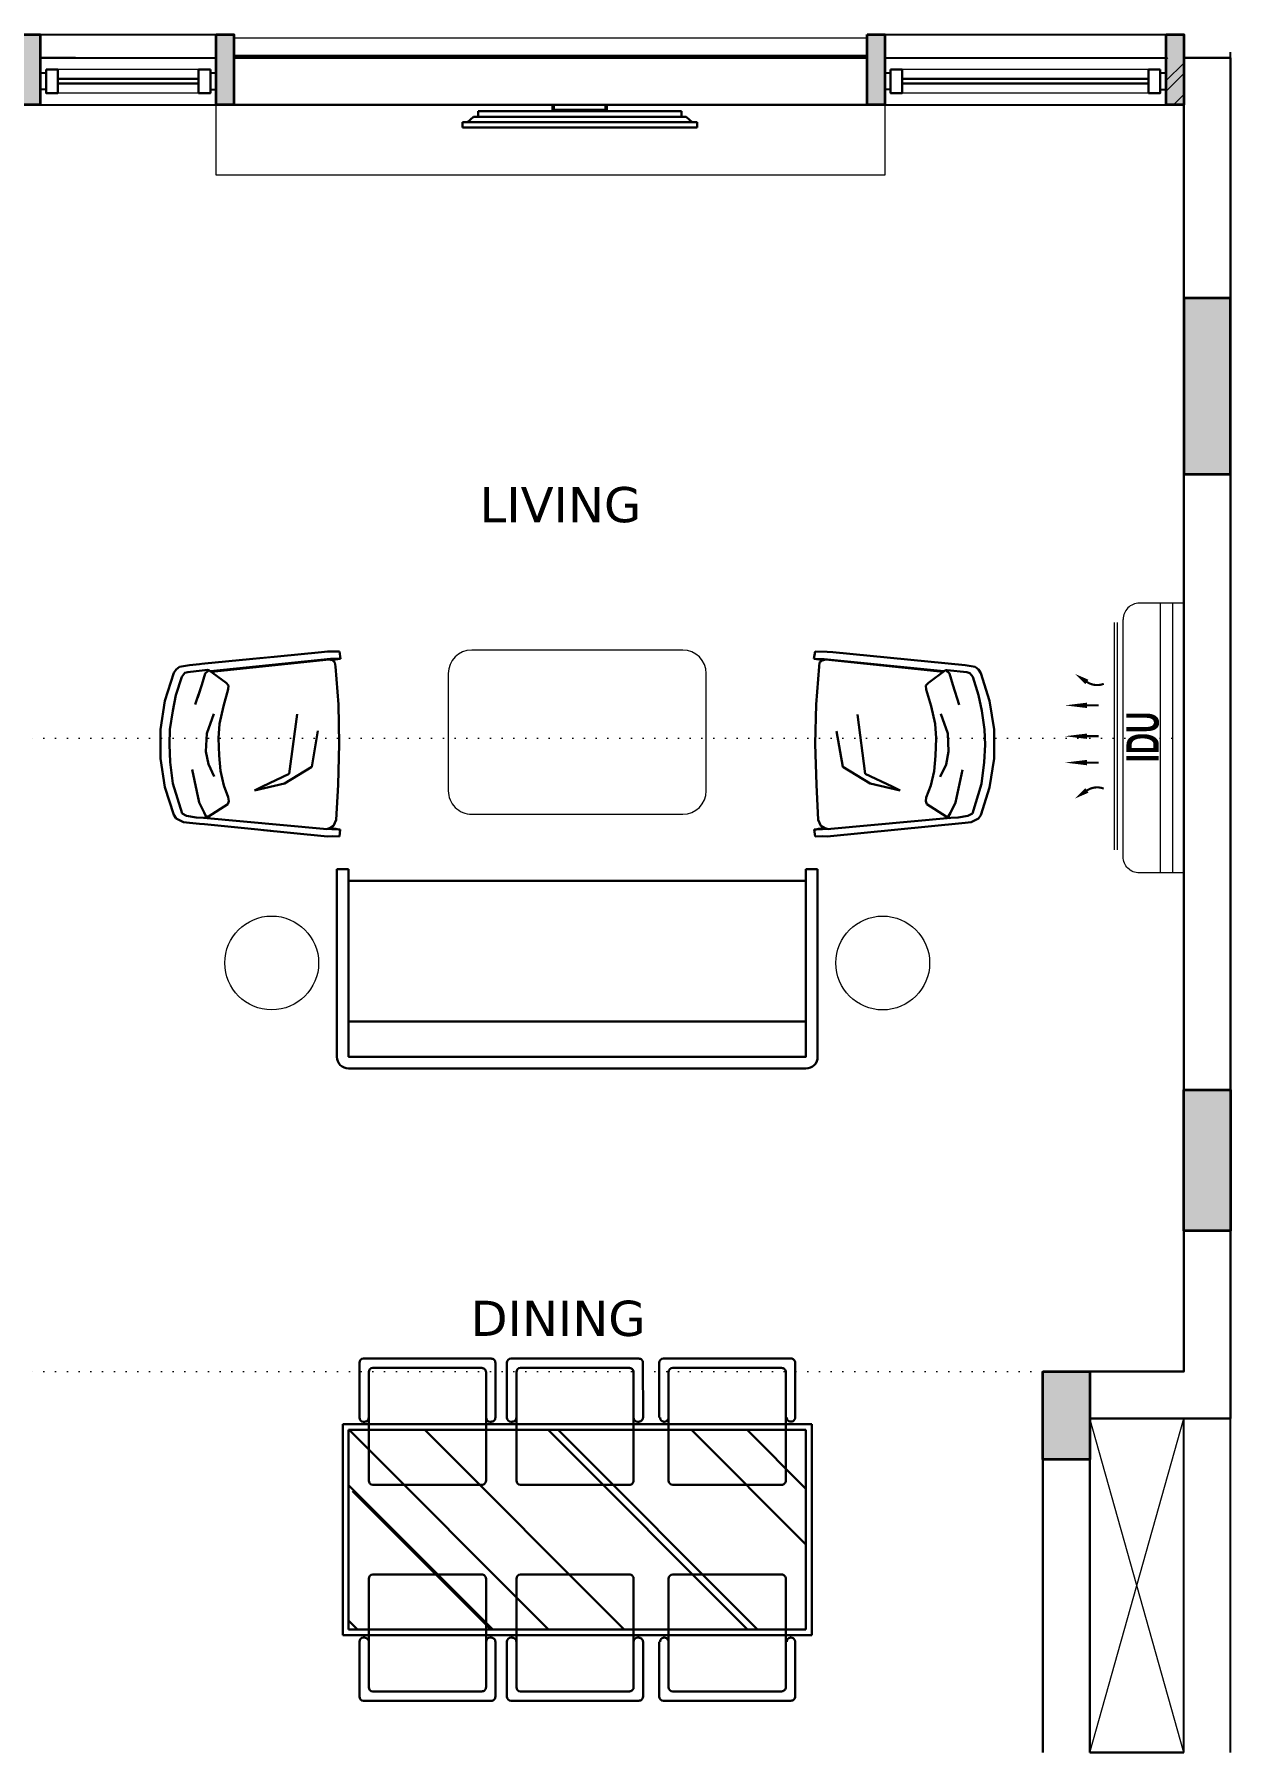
# Model space of a CAD drawing. Header units: millimetres. Extents: x -30632 to 770158, y -190968 to 78143.
# Drawn here: x 20314 to 25414, y -50872 to -43547 of the extents above; entities that cross this region are included whole.
import ezdxf

# ---------------------------------------------------------------- set-up
doc = ezdxf.new("R2010")
doc.units = ezdxf.units.MM
doc.linetypes.add('DOT', pattern=[0.25, 0, -0.25])
doc.layers.get('0').update_dxf_attribs({"color": 8})
doc.layers.get('Defpoints').update_dxf_attribs({"color": 8})
for name, color, linetype, lineweight in [('A-ANINI-ROOM TEXT', 8, 'Continuous', 9), ('A-CUT-BELW', 8, 'Continuous', 15), ('A-ELEV-0.2', 8, 'Continuous', 25), ('A-FURN', 52, 'Continuous', 9), ('A-METL', 8, 'Continuous', 15), ('A-STRU-CONC', 8, 'Continuous', 35), ('A-STRU-CONC-HATH', 8, 'Continuous', 9), ('A-WALL', 8, 'Continuous', 30), ('A-WALL-BRCK', 8, 'Continuous', 30), ('A-WINW', 8, 'Continuous', 15), ('E_MAPLE_REF LINE', 8, 'DOT', 0), ('M-HVAC-EQPM', 12, 'Continuous', 0), ('M-HVAC-EQPT', 12, 'Continuous', 0)]:
    doc.layers.add(name, color=color, linetype=linetype, lineweight=lineweight)
doc.styles.get("Standard").update_dxf_attribs({"font": 'verdana.ttf'})
doc.styles.add('TXT200', font='romans.shx', dxfattribs={"width": 0.65, "height": 200})

# ---------------------------------------------------------------- blocks, each defined once
blk = doc.blocks.new('*E84')
blk.add_wipeout([(-0.39, -0.3002), (-0.3893, -0.2494), (-0.3323, 0.3327), (-0.3248, 0.3747), (-0.3142, 0.3888), (-0.2992, 0.3983), (-0.1825, 0.4355), (-0.0614, 0.4544), (0.0614, 0.4544), (0.1825, 0.4355), (0.2992, 0.3983), (0.3142, 0.3888), (0.3298, 0.3579), (0.3893, -0.2494), (0.3881, -0.2703), (0.39, -0.3002), (0.3601, -0.3033), (0.3598, -0.294), (0.3572, -0.2855), (0.355, -0.2594), (0.3448, -0.2753), (0.3199, -0.2866), (-0.0006, -0.2991), (-0.167, -0.2957), (-0.3352, -0.2821), (-0.3436, -0.2809), (-0.3527, -0.2708), (-0.3541, -0.2647), (-0.3595, -0.3047)])
blk = doc.blocks.new('*E85')
blk.add_wipeout([(-0.39, -0.3002), (-0.3893, -0.2494), (-0.3323, 0.3327), (-0.3248, 0.3747), (-0.3142, 0.3888), (-0.2992, 0.3983), (-0.1825, 0.4355), (-0.0614, 0.4544), (0.0614, 0.4544), (0.1825, 0.4355), (0.2992, 0.3983), (0.3142, 0.3888), (0.3298, 0.3579), (0.3893, -0.2494), (0.3881, -0.2703), (0.39, -0.3002), (0.3601, -0.3033), (0.3598, -0.294), (0.3572, -0.2855), (0.355, -0.2594), (0.3448, -0.2753), (0.3199, -0.2866), (-0.0006, -0.2991), (-0.167, -0.2957), (-0.3352, -0.2821), (-0.3436, -0.2809), (-0.3527, -0.2708), (-0.3541, -0.2647), (-0.3595, -0.3047)])
blk = doc.blocks.new('1ST ARC')
h = blk.add_hatch()
h.set_pattern_fill('AR-RROOF', color=256, scale=600, angle=135.00645, style=0)
h.set_pattern_definition([(135.0065, (-21526.05, -44506.44), (-1357.7023, 508.964), [9000, -1200, 3000, -600]), (135.0065, (-22302.5, -44154.4), (-139.896, -988.551), [1800, -198, 3600, -450]), (135.00645, (-22098.8, -44655), (-2490.6465, 1921.6357), [4800, -840, 2400, -600])])
h.paths.add_polyline_path([(-1810.6, 5500.6), (-1810.6, 6350.6), (-3760.6, 6350.4), (-3760.6, 5500.4)])
at = {"layer": 'A-STRU-CONC-HATH'}
h = blk.add_hatch(color=256, dxfattribs=at)
h.dxf.hatch_style = 1
h.paths.add_polyline_path([(-5150, 12300), (-5075, 12300), (-5075, 12000), (-5150, 12000)])
h = blk.add_hatch(color=256, dxfattribs=at)
h.dxf.hatch_style = 1
h.paths.add_polyline_path([(-4325, 12300), (-4250, 12300), (-4250, 12000), (-4325, 12000)])
h = blk.add_hatch(color=256, dxfattribs=at)
h.dxf.hatch_style = 1
h.paths.add_polyline_path([(-1550, 12300), (-1475, 12300), (-1475, 12000), (-1550, 12000)])
h = blk.add_hatch(color=256, dxfattribs=at)
h.dxf.hatch_style = 1
h.paths.add_polyline_path([(-275, 12300), (-200, 12300), (-200, 12000), (-275, 12000)])
h = blk.add_hatch(color=256, dxfattribs=at)
h.dxf.hatch_style = 1
h.paths.add_polyline_path([(-200, 10425), (0, 10425), (0, 11175), (-200, 11175)])
h = blk.add_hatch(color=256, dxfattribs=at)
h.dxf.hatch_style = 1
h.paths.add_polyline_path([(-200, 7800), (0, 7800), (0, 7200), (-200, 7200)])
h = blk.add_hatch(color=256, dxfattribs=at)
h.dxf.hatch_style = 1
h.paths.add_polyline_path([(-800, 6600), (-600, 6600), (-600, 6225), (-800, 6225)])
for p, q in [((-4400, 12110), (-5000, 12110)), ((-4400, 12090), (-5000, 12090)), ((-350, 12110), (-1400, 12110)), ((-350, 12090), (-1400, 12090)), ((-3254.1, 11925.8), (-3228.6, 11948.9)), ((-3254.1, 11925.8), (-3228.6, 11948.9)), ((-3228.6, 11948.9), (-2321.5, 11948.9)), ((-3208.8, 11948.9), (-3208.8, 11972.1)), ((-3208.8, 11948.9), (-3208.8, 11972.1)), ((-3208.8, 11972.1), (-2341.2, 11972)), ((-2885.1, 11999.8), (-2890.6, 11999.8)), ((-2890.6, 11999.8), (-2890.6, 11972.1)), ((-2890.6, 11972.1), (-2659.4, 11972.1)), ((-2885.1, 11977.6), (-2885.1, 11999.8)), ((-2664.9, 11977.6), (-2885.1, 11977.6)), ((-2664.9, 11999.8), (-2664.9, 11977.6)), ((-2659.4, 11999.8), (-2664.9, 11999.8)), ((-2659.4, 11972.1), (-2659.4, 11999.8)), ((-2341.2, 11972), (-2341.2, 11948.9)), ((-2321.5, 11948.9), (-2295.8, 11925.8)), ((-3275, 11925.8), (-3254.1, 11925.8)), ((-3275, 11925.8), (-3254.1, 11925.8)), ((-3275, 11925.8), (-3275, 11902.7)), ((-2275, 11902.7), (-3275, 11902.7)), ((-3263.4, 11925.8), (-2275, 11925.8)), ((-2275, 11925.8), (-2275, 11902.7)), ((-4482, 9603.4, 0), (-4496.2, 9592.7, 0)), ((-4505.8, 9577.5, 0), (-4543.5, 9459.5, 0)), ((-4496.2, 9592.7, 0), (-4505.8, 9577.5, 0)), ((-4496.8, 9482.8, 0), (-4471.6, 9561.8, 0)), ((-4471.6, 9561.8, 0), (-4459, 9577.8, 0)), ((-4543.5, 9459.5, 0), (-4562.6, 9337, 0)), ((-4510.5, 9416.3, 0), (-4496.8, 9482.8, 0)), ((-4522, 9337.3, 0), (-4510.5, 9416.3, 0)), ((-4562.6, 9337, 0), (-4562.6, 9212.9, 0)), ((-4524.3, 9272.1, 0), (-4522, 9337.3, 0)), ((-4520.8, 9197.6, 0), (-4524.3, 9272.1, 0)), ((-4562.6, 9212.9, 0), (-4543.5, 9090.3, 0)), ((-4509.4, 9106, 0), (-4520.8, 9197.6, 0)), ((-4543.5, 9090.3, 0), (-4505.8, 8972.3, 0)), ((-4470.5, 8978.9, 0), (-4509.4, 9106, 0)), ((-4505.8, 8972.3, 0), (-4496.2, 8957.2, 0)), ((-4496.2, 8957.2, 0), (-4465, 8941.4, 0)), ((-4451, 8968.6, 0), (-4470.5, 8978.9, 0)), ((-3714.7, 6403.7), (-3714.7, 6636.7)), ((-3696.8, 6654.7), (-3152.8, 6654.7)), ((-3674.7, 6596.7), (-3674.7, 6134.7)), ((-3656.7, 6614.7), (-3192.7, 6614.7)), ((-3174.7, 6596.7), (-3174.7, 6134.7)), ((-3134.7, 6636.7), (-3134.7, 6403.7)), ((-3085.4, 6636.8), (-3085.3, 6403.7)), ((-2523.4, 6654.8), (-3067.4, 6654.8)), ((-3045.3, 6596.8), (-3045.3, 6134.7)), ((-2563.3, 6614.8), (-3027.3, 6614.8)), ((-2545.3, 6596.8), (-2545.3, 6134.8)), ((-2505.3, 6403.8), (-2505.4, 6636.8)), ((-2436.6, 6636.8), (-2436.6, 6403.8)), ((-1874.6, 6654.9), (-2418.6, 6654.8)), ((-2396.6, 6596.8), (-2396.6, 6134.8)), ((-1914.6, 6614.9), (-2378.6, 6614.8)), ((-1896.6, 6596.9), (-1896.6, 6134.9)), ((-1856.6, 6403.9), (-1856.6, 6636.9)), ((-1785.7, 6375.6), (-3785.7, 6375.4)), ((-3785.7, 6375.4), (-3785.6, 5475.4)), ((-3696.7, 6385.7), (-3692.7, 6385.7)), ((-3156.7, 6385.7), (-3152.7, 6385.7)), ((-3063.3, 6385.7), (-3067.3, 6385.7)), ((-2523.3, 6385.8), (-2527.3, 6385.8)), ((-2414.6, 6385.8), (-2418.6, 6385.8)), ((-1874.6, 6385.9), (-1878.6, 6385.9)), ((-1785.6, 5475.6), (-1785.7, 6375.6)), ((-1810.6, 6350.6), (-3760.6, 6350.4)), ((-3760.6, 6350.4), (-3760.6, 5500.4)), ((-1810.6, 5500.6), (-1810.6, 6350.6)), ((-3656.7, 6116.7), (-3192.7, 6116.7)), ((-2563.3, 6116.8), (-3027.3, 6116.7)), ((-1914.6, 6116.9), (-2378.6, 6116.8)), ((-3674.6, 5254.1), (-3674.6, 5716.1)), ((-3656.6, 5734.1), (-3192.6, 5734.2)), ((-3174.6, 5254.1), (-3174.6, 5716.2)), ((-3045.2, 5254.2), (-3045.2, 5716.2)), ((-2563.2, 5734.2), (-3027.2, 5734.2)), ((-2545.2, 5254.2), (-2545.2, 5716.2)), ((-2396.5, 5254.2), (-2396.5, 5716.3)), ((-1914.5, 5734.3), (-2378.5, 5734.3)), ((-1896.5, 5254.3), (-1896.5, 5716.3)), ((-3760.6, 5500.4), (-1810.6, 5500.6)), ((-3785.6, 5475.4), (-1785.6, 5475.6)), ((-3714.6, 5447.1), (-3714.6, 5214.1)), ((-3696.6, 5465.1), (-3692.6, 5465.1)), ((-3156.6, 5465.2), (-3152.6, 5465.2)), ((-3134.6, 5214.2), (-3134.6, 5447.2)), ((-3085.2, 5214.2), (-3085.2, 5447.2)), ((-3063.2, 5465.2), (-3067.2, 5465.2)), ((-2523.2, 5465.2), (-2527.2, 5465.2)), ((-2505.2, 5447.2), (-2505.2, 5214.2)), ((-2436.5, 5214.2), (-2436.5, 5447.2)), ((-2414.5, 5465.2), (-2418.5, 5465.2)), ((-1874.5, 5465.3), (-1878.5, 5465.3)), ((-1856.5, 5447.3), (-1856.5, 5214.3)), ((-3656.6, 5236.1), (-3192.6, 5236.1)), ((-2563.2, 5236.2), (-3027.2, 5236.2)), ((-1914.5, 5236.3), (-2378.5, 5236.2)), ((-3696.6, 5196.1), (-3152.6, 5196.1)), ((-2523.2, 5196.2), (-3067.2, 5196.2)), ((-1874.5, 5196.3), (-2418.5, 5196.2))]:
    blk.add_line(p, q)
for points in [[(-5050, 12150), (-5000, 12150), (-5000, 12050), (-5050, 12050), (-5050, 12150)], [(-4350, 12150), (-4400, 12150), (-4400, 12050), (-4350, 12050), (-4350, 12150)], [(-1450, 12150), (-1400, 12150), (-1400, 12050), (-1450, 12050), (-1450, 12150)], [(-300, 12150), (-350, 12150), (-350, 12050), (-300, 12050), (-300, 12150)]]:
    blk.add_lwpolyline(points)
for centre, start, end in [((-3696.7, 6636.7), 90.00645, 180.00645), ((-3656.7, 6596.7), 90.00645, 180.00645), ((-3192.7, 6596.7), 0.00645, 90.00645), ((-3152.7, 6636.7), 0.00645, 90.00645), ((-3067.4, 6636.8), 90.00645, 180.00645), ((-3027.3, 6596.8), 90.00645, 180.00645), ((-2563.3, 6596.8), 0.00645, 90.00645), ((-2523.4, 6636.8), 0.00645, 90.00645), ((-2418.6, 6636.8), 90.00645, 180.00645), ((-2378.6, 6596.8), 90.00645, 180.00645), ((-1914.6, 6596.9), 0.00645, 90.00645), ((-1874.6, 6636.9), 0.00645, 90.00645), ((-3696.7, 6403.7), 180.00645, 270.00645), ((-3692.7, 6403.7), 270.00645, 0.00645), ((-3156.7, 6403.7), 180.00645, 270.00645), ((-3152.7, 6403.7), 270.00645, 0.00645), ((-3067.3, 6403.7), 180.00645, 270.00645), ((-3063.3, 6403.7), 270.00645, 0.00645), ((-2527.3, 6403.8), 180.00645, 270.00645), ((-2523.3, 6403.8), 270.00645, 0.00645), ((-2414.6, 6403.8), 179.90248, 0.00645), ((-1874.6, 6403.9), 179.90248, 0.00645), ((-3656.7, 6134.7), 180.00645, 270.00645), ((-3192.7, 6134.7), 270.00645, 0.00645), ((-3027.3, 6134.7), 180.00645, 270.00645), ((-2563.3, 6134.8), 270.00645, 0.00645), ((-2378.6, 6134.8), 180.00645, 270.00645), ((-1914.6, 6134.9), 270.00645, 0.00645), ((-3656.6, 5716.1), 90.00645, 180.00645), ((-3192.6, 5716.2), 0.00645, 90.00645), ((-3027.2, 5716.2), 90.00645, 180.00645), ((-2563.2, 5716.2), 0.00645, 90.00645), ((-2378.5, 5716.3), 90.00645, 180.00645), ((-1914.5, 5716.3), 0.00645, 90.00645), ((-3696.6, 5447.1), 90.00645, 180.00645), ((-3692.6, 5447.1), 0.00645, 90.00645), ((-3156.6, 5447.2), 90.00645, 180.00645), ((-3152.6, 5447.2), 0.00645, 90.00645), ((-3067.2, 5447.2), 90.00645, 180.00645), ((-3063.2, 5447.2), 0.00645, 90.00645), ((-2527.2, 5447.2), 90.00645, 180.00645), ((-2523.2, 5447.2), 0.00645, 90.00645), ((-2414.5, 5447.2), 0.00645, 180.11043), ((-1874.5, 5447.3), 0.00645, 180.11043), ((-3696.6, 5214.1), 180.00645, 270.00645), ((-3656.6, 5254.1), 180.00645, 270.00645), ((-3192.6, 5254.1), 270.00645, 0.00645), ((-3152.6, 5214.1), 270.00645, 0.00645), ((-3067.2, 5214.2), 180.00645, 270.00645), ((-3027.2, 5254.2), 180.00645, 270.00645), ((-2563.2, 5254.2), 270.00645, 0.00645), ((-2523.2, 5214.2), 270.00645, 0.00645), ((-2418.5, 5214.2), 180.00645, 270.00645), ((-2378.5, 5254.2), 180.00645, 270.00645), ((-1914.5, 5254.3), 270.00645, 0.00645), ((-1874.5, 5214.3), 270.00645, 0.00645)]:
    blk.add_arc(centre, 18, start, end)
at = {"layer": 'A-CUT-BELW'}
for p, q in [((-600, 4975), (-200, 6400)), ((-200, 4975), (-600, 6400))]:
    blk.add_line(p, q, dxfattribs=at)
at = {"layer": 'A-ELEV-0.2'}
for p, q in [((-5075, 12300), (-4325, 12300)), ((-1550, 12300), (-275, 12300)), ((-5075, 12200), (-4325, 12200)), ((-4250, 12210), (-1550, 12210)), ((-1475, 12200), (-275, 12200)), ((0, 12200), (0, 12223.6)), ((-5075, 12000), (-4325, 12000)), ((-1475, 12000), (-275, 12000)), ((-200, 4975), (-200, 6400)), ((0, 4975), (0, 6400))]:
    blk.add_line(p, q, dxfattribs=at)
at = {"layer": 'A-FURN'}
for p, q in [((-4325, 11700), (-4325, 12000)), ((-1475, 12000), (-1475, 11700)), ((-1475, 11700), (-4325, 11700)), ((-2335.6, 9675.3), (-3235.6, 9675.4)), ((-3335.6, 9575.4), (-3335.7, 9075.4)), ((-2235.7, 9075.2), (-2235.6, 9575.2)), ((-3235.7, 8975.4), (-2335.7, 8975.3))]:
    blk.add_line(p, q, dxfattribs=at)
for centre in [(-4088.3, 8341.5), (-1483.3, 8341.2)]:
    blk.add_circle(centre, 200, dxfattribs=at)
for centre, start, end in [((-3235.6, 9575.4), 89.99355, 179.99355), ((-2335.6, 9575.3), 359.99355, 89.99355), ((-3235.7, 9075.4), 179.99355, 269.99355), ((-2335.7, 9075.3), 269.99355, 359.99355)]:
    blk.add_arc(centre, 100, start, end, dxfattribs=at)
at = {"layer": 'A-METL'}
blk.add_line((-4250, 12285), (-1550, 12285), dxfattribs=at)
at = {"layer": 'A-STRU-CONC'}
for points in [[(-5150, 12300), (-5075, 12300), (-5075, 12000), (-5150, 12000)], [(-4325, 12300), (-4250, 12300), (-4250, 12000), (-4325, 12000)], [(-1550, 12300), (-1475, 12300), (-1475, 12000), (-1550, 12000)], [(-275, 12300), (-200, 12300), (-200, 12000), (-275, 12000)], [(-200, 7800), (0, 7800), (0, 7200), (-200, 7200)], [(-800, 6600), (-600, 6600), (-600, 6225), (-800, 6225)]]:
    blk.add_lwpolyline(points, close=True, dxfattribs=at)
blk.add_lwpolyline([(-200, 11175), (-200, 10425), (0, 10425), (0, 11175), (-200, 11175)], dxfattribs=at)
at = {"layer": 'A-STRU-CONC-HATH', "linetype": 'Continuous'}
for p, q in [((-3895.2, 12200), (-3895.2, 12210)), ((-3488.8, 12200), (-3488.8, 12210)), ((-3082.4, 12200), (-3082.4, 12210)), ((-2676, 12200), (-2676, 12210)), ((-2269.6, 12200), (-2269.6, 12210)), ((-1863.2, 12200), (-1863.2, 12210)), ((-275, 12192.6), (-267.6, 12200)), ((-275, 12102.8), (-200, 12177.8)), ((-275, 12057.9), (-200, 12132.9)), ((-243.1, 12000), (-200, 12043.1))]:
    blk.add_line(p, q, dxfattribs=at)
at = {"layer": 'A-WALL-BRCK'}
for p, q in [((-5075, 12200), (-5075, 12000)), ((-5075, 12200), (-4925, 12200)), ((-4325, 12000), (-4325, 12200)), ((-4250, 12200), (-1550, 12200)), ((-4250, 12200), (-4250, 12000)), ((-1550, 12200), (-1550, 12000)), ((-200, 11175), (-200, 12200)), ((-200, 12200), (0, 12200)), ((0, 11175), (0, 12200)), ((-5075, 12000), (-5150, 12000)), ((-1550, 12000), (-4325, 12000)), ((-200, 6600), (-200, 10425)), ((0, 6400), (0, 10425)), ((-800, 6600), (-200, 6600)), ((-800, 4975), (-800, 6600)), ((-600, 6400), (0, 6400)), ((-600, 4975), (-600, 6400)), ((-600, 4975), (-200, 4975))]:
    blk.add_line(p, q, dxfattribs=at)
at = {"layer": 'A-WINW'}
for p, q in [((-4400, 12150), (-5000, 12150)), ((-350, 12150), (-1400, 12150)), ((-4400, 12050), (-5000, 12050)), ((-350, 12050), (-1400, 12050))]:
    blk.add_line(p, q, dxfattribs=at)
at = {"layer": 'Defpoints'}
for p, q in [((-5075, 12065), (-5075, 12135)), ((-5050, 12135), (-5075, 12135)), ((-4325, 12135), (-4350, 12135)), ((-4325, 12065), (-4325, 12135)), ((-1475, 12065), (-1475, 12135)), ((-1450, 12135), (-1475, 12135)), ((-275, 12135), (-300, 12135)), ((-275, 12065), (-275, 12135)), ((-5050, 12065), (-5075, 12065)), ((-4350, 12065), (-4325, 12065)), ((-1450, 12065), (-1475, 12065)), ((-300, 12065), (-275, 12065))]:
    blk.add_line(p, q, dxfattribs=at)
at = {"layer": 'A-FURN', "extrusion": (0, 0, -1), "xscale": -1011.315304741944, "yscale": 1011.31530474194, "zscale": 1011.31530474194, "rotation": 89.99354738954325}
blk.add_blockref('*E85', (4103, 9274.9, 0), dxfattribs=at)
at = {"layer": 'A-FURN', "xscale": 1011.315304741944, "yscale": 1011.31530474194, "zscale": 1011.31530474194, "rotation": 269.9935473895437}
blk.add_blockref('*E84', (-1468.3, 9274.6, 0), dxfattribs=at)
at = {"layer": 'A-ANINI-ROOM TEXT'}
for s, p in [('LIVING', (-3202.5, 10220.4)), ('DINING', (-3241.1, 6751.5))]:
    blk.add_text(s, height=150, dxfattribs=at).set_placement(p)
blk.add_wipeout([(-3810.7, 8741.5), (-3760.7, 8741.5), (-3760.7, 8691.5), (-1810.7, 8691.2), (-1810.7, 8741.2), (-1760.7, 8741.2), (-1760.8, 7941.2), (-1761.8, 7931.1), (-1764, 7923.6), (-1769, 7913.9), (-1772.3, 7909.3), (-1779.8, 7902), (-1791.9, 7895), (-1797.4, 7893.1), (-1804.7, 7891.6), (-1810.8, 7891.2), (-3760.8, 7891.5), (-3771.9, 7892.7), (-3782.8, 7896.6), (-3790.7, 7901.3), (-3796.2, 7906.1), (-3801.9, 7913), (-3807.2, 7922.8), (-3809.7, 7931.1), (-3810.8, 7941.5)])
for p, q in [((-3799.3, 9669.3, 0), (-3850.7, 9668.6, 0)), ((-3794.8, 9638.4, 0), (-3799.3, 9669.3, 0)), ((-1776.4, 9638.2, 0), (-1771.9, 9669, 0)), ((-1771.9, 9669, 0), (-1720.5, 9668.3, 0)), ((-4439.4, 9611, 0), (-4482, 9603.4, 0)), ((-3875.5, 9666, 0), (-4439.4, 9611, 0)), ((-4349, 9585.8, 0), (-3838.3, 9637.3, 0)), ((-4345.6, 9582.4, 0), (-3844, 9635, 0)), ((-3850.7, 9668.6, 0), (-3875.5, 9666, 0)), ((-3844, 9635, 0), (-3829.2, 9631.5, 0)), ((-3838.3, 9637.3, 0), (-3794.8, 9638.4, 0)), ((-3837.2, 9632.7, 0), (-3794.8, 9638.4, 0)), ((-3829.2, 9631.5, 0), (-3818.9, 9622.4, 0)), ((-3818.9, 9622.4, 0), (-3816.6, 9605.2, 0)), ((-3816.6, 9605.2, 0), (-3804, 9443.8, 0)), ((-1732.9, 9637, 0), (-1776.4, 9638.2, 0)), ((-1734.1, 9632.5, 0), (-1776.4, 9638.2, 0)), ((-1754.7, 9605, 0), (-1767.3, 9443.5, 0)), ((-1752.4, 9622.2, 0), (-1754.7, 9605, 0)), ((-1742.1, 9631.3, 0), (-1752.4, 9622.2, 0)), ((-1727.2, 9634.7, 0), (-1742.1, 9631.3, 0)), ((-1222.2, 9585.5, 0), (-1732.9, 9637, 0)), ((-1225.7, 9582, 0), (-1727.2, 9634.7, 0)), ((-1720.5, 9668.3, 0), (-1695.8, 9665.7, 0)), ((-1695.8, 9665.7, 0), (-1131.8, 9610.6, 0)), ((-1131.8, 9610.6, 0), (-1089.3, 9603.1, 0)), ((-1089.3, 9603.1, 0), (-1075.1, 9592.3, 0)), ((-4459, 9577.8, 0), (-4446.4, 9581.2, 0)), ((-4446.4, 9581.2, 0), (-4362.8, 9590.4, 0)), ((-4386.8, 9527.4, 0), (-4414.3, 9442.7, 0)), ((-4371.9, 9575.5, 0), (-4386.8, 9527.4, 0)), ((-4358.2, 9588.1, 0), (-4371.9, 9575.5, 0)), ((-4362.8, 9590.4, 0), (-4355.9, 9589.2, 0)), ((-4355.9, 9589.2, 0), (-4282.6, 9535.4, 0)), ((-4282.6, 9535.4, 0), (-4272.3, 9524, 0)), ((-4272.3, 9524, 0), (-4273.5, 9507.9, 0)), ((-1288.6, 9535.1, 0), (-1298.9, 9523.6, 0)), ((-1298.9, 9523.6, 0), (-1297.8, 9507.6, 0)), ((-1215.3, 9588.9, 0), (-1288.6, 9535.1, 0)), ((-1208.5, 9590, 0), (-1215.3, 9588.9, 0)), ((-1213.1, 9587.7, 0), (-1199.3, 9575.1, 0)), ((-1124.9, 9580.9, 0), (-1208.5, 9590, 0)), ((-1199.3, 9575.1, 0), (-1184.4, 9527, 0)), ((-1184.4, 9527, 0), (-1157, 9442.3, 0)), ((-1112.3, 9577.4, 0), (-1124.9, 9580.9, 0)), ((-1099.7, 9561.4, 0), (-1112.3, 9577.4, 0)), ((-1074.5, 9482.4, 0), (-1099.7, 9561.4, 0)), ((-1075.1, 9592.3, 0), (-1065.5, 9577.1, 0)), ((-1065.5, 9577.1, 0), (-1027.8, 9459.1, 0)), ((-4273.5, 9507.9, 0), (-4294.1, 9435.8, 0)), ((-1297.8, 9507.6, 0), (-1277.2, 9435.5, 0)), ((-1060.8, 9416, 0), (-1074.5, 9482.4, 0)), ((-1027.8, 9459.1, 0), (-1008.7, 9336.6, 0)), ((-4335.3, 9403.7, 0), (-4365.1, 9320.1, 0)), ((-4294.1, 9435.8, 0), (-4311.3, 9361.4, 0)), ((-3980.3, 9401.4, 0), (-4013.6, 9148.3, 0)), ((-3804, 9443.8, 0), (-3800.6, 9275.4, 0)), ((-1767.3, 9443.5, 0), (-1770.8, 9275.2, 0)), ((-1591, 9401.1, 0), (-1557.8, 9148.1, 0)), ((-1277.2, 9435.5, 0), (-1260, 9361, 0)), ((-1236, 9403.4, 0), (-1206.2, 9319.8, 0)), ((-1049.3, 9336.9, 0), (-1060.8, 9416, 0)), ((-4365.1, 9320.1, 0), (-4368.5, 9243.4, 0)), ((-4311.3, 9361.4, 0), (-4315.9, 9299.5, 0)), ((-3917.4, 9178.1, 0), (-3891, 9330.4, 0)), ((-1654, 9177.8, 0), (-1680.3, 9330.1, 0)), ((-1260, 9361, 0), (-1255.5, 9299.2, 0)), ((-1206.2, 9319.8, 0), (-1202.8, 9243.1, 0)), ((-1047.1, 9271.7, 0), (-1049.3, 9336.9, 0)), ((-1008.7, 9336.6, 0), (-1008.8, 9212.5, 0)), ((-4368.5, 9243.4, 0), (-4358.2, 9188.5, 0)), ((-4315.9, 9299.5, 0), (-4312.4, 9225.1, 0)), ((-3800.6, 9275.4, 0), (-3805.2, 9101.4, 0)), ((-1770.8, 9275.2, 0), (-1766.2, 9101.1, 0)), ((-1255.5, 9299.2, 0), (-1258.9, 9224.8, 0)), ((-1202.8, 9243.1, 0), (-1213.1, 9188.1, 0)), ((-1050.5, 9197.2, 0), (-1047.1, 9271.7, 0)), ((-4398.3, 9025.9, 0), (-4428.1, 9165.6, 0)), ((-4358.2, 9188.5, 0), (-4333.1, 9135.8, 0)), ((-4312.4, 9225.1, 0), (-4306.7, 9159.8, 0)), ((-4306.7, 9159.8, 0), (-4293, 9098, 0)), ((-4034.2, 9107.1, 0), (-3917.4, 9178.1, 0)), ((-1537.2, 9106.8, 0), (-1654, 9177.8, 0)), ((-1264.6, 9159.5, 0), (-1278.4, 9097.6, 0)), ((-1258.9, 9224.8, 0), (-1264.6, 9159.5, 0)), ((-1213.1, 9188.1, 0), (-1238.3, 9135.4, 0)), ((-1173, 9025.5, 0), (-1143.3, 9165.2, 0)), ((-1062, 9105.6, 0), (-1050.5, 9197.2, 0)), ((-1008.8, 9212.5, 0), (-1027.9, 9089.9, 0)), ((-4293, 9098, 0), (-4273.5, 9047.6, 0)), ((-4162.4, 9076.2, 0), (-4034.2, 9107.1, 0)), ((-4128.1, 9093.4, 0), (-4162.4, 9076.2, 0)), ((-4013.6, 9148.3, 0), (-4128.1, 9093.4, 0)), ((-3805.2, 9101.4, 0), (-3813.2, 8951.4, 0)), ((-1766.2, 9101.1, 0), (-1758.2, 8951.1, 0)), ((-1557.8, 9148.1, 0), (-1443.3, 9093.1, 0)), ((-1408.9, 9075.9, 0), (-1537.2, 9106.8, 0)), ((-1443.3, 9093.1, 0), (-1408.9, 9075.9, 0)), ((-1278.4, 9097.6, 0), (-1297.9, 9047.3, 0)), ((-1100.9, 8978.5, 0), (-1062, 9105.6, 0)), ((-1027.9, 9089.9, 0), (-1065.6, 8971.9, 0)), ((-4376.6, 8982.3, 0), (-4398.3, 9025.9, 0)), ((-4275.8, 9019, 0), (-4358.3, 8966.3, 0)), ((-4271.2, 9031.6, 0), (-4275.8, 9019, 0)), ((-4273.5, 9047.6, 0), (-4271.2, 9031.6, 0)), ((-1297.9, 9047.3, 0), (-1300.1, 9031.2, 0)), ((-1300.1, 9031.2, 0), (-1295.6, 9018.6, 0)), ((-1295.6, 9018.6, 0), (-1213.1, 8966, 0)), ((-1194.8, 8982, 0), (-1173, 9025.5, 0)), ((-4465, 8941.4, 0), (-4439.5, 8938.8, 0)), ((-4409.8, 8961.7, 0), (-4451, 8968.6, 0)), ((-4439.5, 8938.8, 0), (-3850.8, 8881.1, 0)), ((-4378.9, 8960.6, 0), (-4409.8, 8961.7, 0)), ((-3867, 8913.6, 0), (-4378.9, 8960.6, 0)), ((-4368.6, 8967.5, 0), (-4376.6, 8982.3, 0)), ((-4358.3, 8966.3, 0), (-4375.4, 8959.4, 0)), ((-4358.3, 8966.3, 0), (-4368.6, 8967.5, 0)), ((-3813.2, 8951.4, 0), (-3824.7, 8926.2, 0)), ((-1758.2, 8951.1, 0), (-1746.7, 8925.9, 0)), ((-1131.9, 8938.5, 0), (-1720.6, 8880.9, 0)), ((-1704.4, 8913.3, 0), (-1192.5, 8960.2, 0)), ((-1213.1, 8966, 0), (-1202.8, 8967.1, 0)), ((-1213.1, 8966, 0), (-1196, 8959.1, 0)), ((-1202.8, 8967.1, 0), (-1194.8, 8982, 0)), ((-1192.5, 8960.2, 0), (-1161.6, 8961.4, 0)), ((-1161.6, 8961.4, 0), (-1120.4, 8968.2, 0)), ((-1106.4, 8941.1, 0), (-1131.9, 8938.5, 0)), ((-1120.4, 8968.2, 0), (-1100.9, 8978.5, 0)), ((-1075.2, 8956.8, 0), (-1106.4, 8941.1, 0)), ((-1065.6, 8971.9, 0), (-1075.2, 8956.8, 0)), ((-3796.4, 8910.6, 0), (-3867, 8913.6, 0)), ((-3840.7, 8915.9, 0), (-3856.7, 8912.4, 0)), ((-3850.8, 8881.1, 0), (-3829.7, 8882.4, 0)), ((-3824.7, 8926.2, 0), (-3840.7, 8915.9, 0)), ((-3840.7, 8915.9, 0), (-3814.4, 8913.6, 0)), ((-3829.7, 8882.4, 0), (-3799.4, 8880.4, 0)), ((-3814.4, 8913.6, 0), (-3798.3, 8908.8, 0)), ((-3799.4, 8880.4, 0), (-3796.4, 8910.6, 0)), ((-1775, 8910.4, 0), (-1704.4, 8913.3, 0)), ((-1772, 8880.2, 0), (-1775, 8910.4, 0)), ((-1757.1, 8913.3, 0), (-1773.2, 8908.6, 0)), ((-1741.8, 8882.1, 0), (-1772, 8880.2, 0)), ((-1730.7, 8915.6, 0), (-1757.1, 8913.3, 0)), ((-1746.7, 8925.9, 0), (-1730.7, 8915.6, 0)), ((-1720.6, 8880.9, 0), (-1741.8, 8882.1, 0)), ((-1730.7, 8915.6, 0), (-1714.7, 8912.2, 0)), ((-3760.7, 8741.5), (-3810.7, 8741.5)), ((-1810.7, 8741.2), (-1760.7, 8741.2)), ((-3760.7, 8691.5), (-1810.7, 8691.2)), ((-1810.8, 8091.2), (-3760.8, 8091.5))]:
    blk.add_line(p, q)
blk.add_lwpolyline([(-1760.7, 8741.2), (-1760.8, 7941.2, -0.414214), (-1810.8, 7891.2), (-3760.8, 7891.5, -0.414214), (-3810.8, 7941.5), (-3810.7, 8741.5)], format="xyb")
blk.add_lwpolyline([(-1810.7, 8741.2), (-1810.8, 7941.2), (-3760.8, 7941.5), (-3760.7, 8741.5)])
blk = doc.blocks.new('HI WALL UNIT.11')
at = {"layer": 'M-HVAC-EQPT', "color": 8}
for p, q in [((-476.9, 286.5, 0), (492.8, 286.5, 0)), ((-476.9, 273, 0), (492.8, 273, 0)), ((-571.1, 90.4, 0), (575, 90.4, 0))]:
    blk.add_line(p, q, dxfattribs=at)
at = {"layer": 'M-HVAC-EQPT', "color": 8, "elevation": 0}
for points in [[(-257.6, 454.5, 0, 22.9, 0), (-223.5, 404.2, 22.9, 22.9, 0)], [(-104.4, 498.2, 0, 22.9, 0), (-104.4, 403.9, 22.9, 22.9, 0)], [(7.9, 498.2, 0, 22.9, 0), (7.9, 403.9, 22.9, 22.9, 0)], [(139.5, 498.2, 0, 22.9, 0), (139.5, 403.9, 22.9, 22.9, 0)], [(273.5, 454.5, 0, 22.9, 0), (239.4, 404.2, 22.9, 22.9, 0)]]:
    blk.add_lwpolyline(points, format="xyseb", dxfattribs=at)
at = {"layer": 'M-HVAC-EQPT', "color": 8, "const_width": 9.17, "elevation": 0}
for points in [[(-223.5, 404.2, -0.246742), (-215.4, 332.2, 4.761831)], [(239.4, 404.2, 0.246742), (231.3, 332.2, -4.761831)]]:
    blk.add_lwpolyline(points, format="xyb", dxfattribs=at)
for points in [[(-104.4, 403.9), (-104.4, 353.4)], [(7.9, 403.9), (7.9, 353.4)], [(139.5, 403.9), (139.5, 353.4)]]:
    blk.add_lwpolyline(points, dxfattribs=at)
at = {"layer": 'M-HVAC-EQPT', "color": 8}
for points in [[(-575, 180.8, 1.064451), (-575, 180.8, -0.414214), (-506.2, 249.6, -0.031447)], [(575, 180.8, -1.064451), (575, 180.8, 0.414214), (506.2, 249.6, 0.031447)]]:
    blk.add_lwpolyline(points, format="xyb", dxfattribs=at)
for points in [[(-506.2, 249.6), (506.2, 249.6)], [(-575, -8.7), (575, -8.7), (575, 180.8)], [(-575, -8.7), (-575, 180.8)], [(-575, 38.4), (575, 38.4)]]:
    blk.add_lwpolyline(points, dxfattribs=at)
at = {"layer": 'M-HVAC-EQPT', "color": 8, "insert": (-102.9, 235.5, 0), "char_height": 137.537, "width": 631.437, "attachment_point": 1, "style": 'TXT200'}
blk.add_mtext('{\\fArial|b1|i0|c0|p34;IDU}', dxfattribs=at)
blk = doc.blocks.new('zw$8613')
at = {"layer": 'M-HVAC-EQPM', "rotation": 90.00000000000001}
blk.add_blockref('HI WALL UNIT.11', (17791.3, 7925), dxfattribs=at)

msp = doc.modelspace()

# ---------------------------------------------------------------- block references
at = {"layer": 'A-WALL'}
msp.add_blockref('1ST ARC', (25413.8, -55847), dxfattribs=at)

# ---------------------------------------------------------------- next in the draw order: linework, layer by layer
at = {"layer": 'E_MAPLE_REF LINE', "color": 8, "ltscale": 200}
msp.add_lwpolyline([(25213.8, -49247), (20263.8, -49247), (20263.8, -43847), (25213.8, -43847)], close=True, dxfattribs=at)
msp.add_lwpolyline([(25213.8, -46547), (20263.8, -46547)], dxfattribs=at)

# ---------------------------------------------------------------- next in the draw order: block references
at = {"color": 2}
msp.add_blockref('zw$8613', (7413.8, -54472), dxfattribs=at)

doc.saveas('drawing.dxf')
